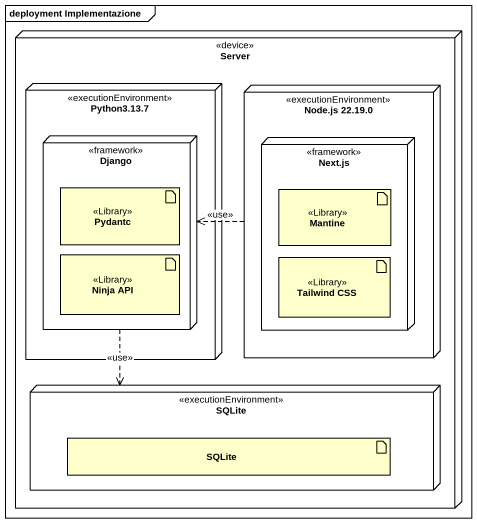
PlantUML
@startuml
mainframe deployment Implementazione
node Server <<device>> {
  node "Python3.13.7" as Python3_13_7 <<executionEnvironment>> {
    node Django <<framework>> {
      artifact Pydantc <<Library>>
      artifact "Ninja API" as Ninja_API <<Library>>
    }
  }
  node "Node.js 22.19.0" as Node_js_22_19_0 <<executionEnvironment>> {
    node "Next.js" as Next_js <<framework>> {
      artifact Mantine <<Library>>
      artifact "Tailwind CSS" as Tailwind_CSS <<Library>>
    }
  }
  node SQLite <<executionEnvironment>> {
    artifact "SQLite" as SQLite_2
  }
}
Node_js_22_19_0 .left.> Django : <<use>>
Django ..> SQLite : <<use>>
@enduml
